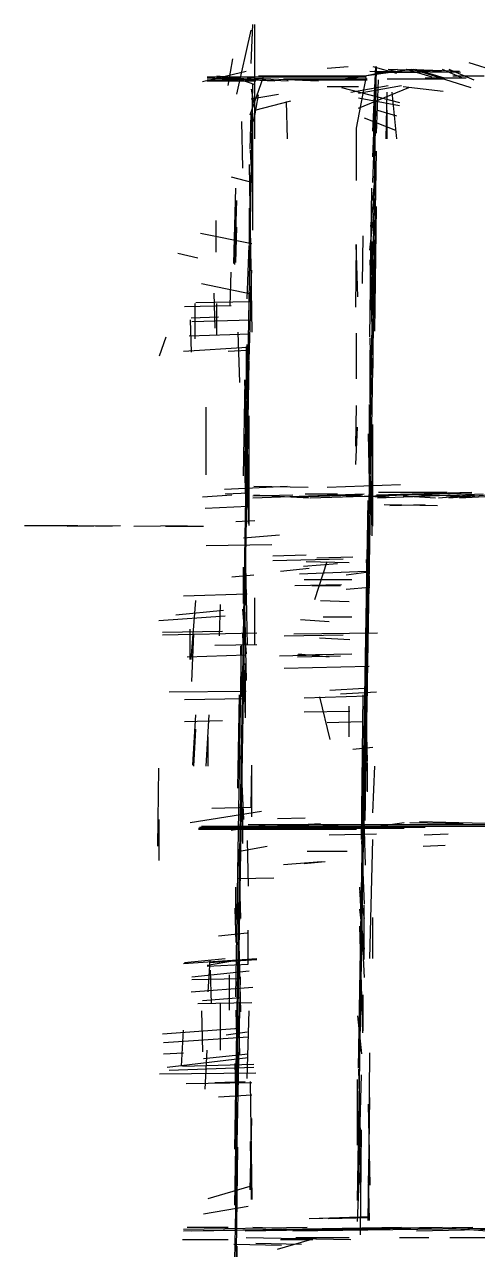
# Model space of a CAD drawing. Header units: metres. Extents: x 0.1 to 46.8, y -33.1 to 0.
# Drawn here: x 0.11 to 4.87, y -19.8 to -6.93 of the extents above; entities that cross this region are included whole.
import ezdxf

# ---------------------------------------------------------------- set-up
doc = ezdxf.new("R2010")
doc.units = ezdxf.units.M
doc.layers.add('Lines', color=7, linetype='Continuous')
doc.layers.add('Walls', color=2, linetype='Continuous')

msp = doc.modelspace()

# ---------------------------------------------------------------- linework, layer by layer
at = {"layer": 'Lines'}
for p, q in [((2.49, -7.34), (2.51, -6.93)), ((2.53, -8.13), (2.53, -6.93)), ((2.34, -7.66), (2.49, -6.99)), ((2.25, -7.57), (2.3, -7.29)), ((4.78, -7.33), (5.07, -7.42)), ((1.98, -7.53), (2.44, -7.42)), ((3.29, -7.39), (3.51, -7.37)), ((3.38, -7.51), (4.18, -7.4)), ((3.48, -7.51), (4.03, -7.4)), ((3.61, -19.28), (3.81, -7.37)), ((3.74, -7.42), (4.69, -7.43)), ((3.77, -8.05), (3.8, -7.37)), ((3.77, -7.37), (4.02, -7.44)), ((3.8, -7.43), (4.27, -7.43)), ((3.93, -7.4), (4.49, -7.42)), ((4.12, -7.4), (4.68, -7.42)), ((4.12, -7.4), (4.39, -7.48)), ((4.19, -7.4), (4.8, -7.59)), ((4.22, -7.4), (4.52, -7.49)), ((4.5, -7.4), (4.71, -7.49)), ((4.57, -7.4), (4.83, -7.51)), ((2.03, -7.48), (3.7, -7.48)), ((2.03, -7.49), (2.74, -7.52)), ((2.03, -7.51), (2.36, -7.51)), ((2.03, -7.52), (2.54, -7.52)), ((2.13, -7.47), (2.45, -7.5)), ((2.18, -7.49), (2.88, -7.52)), ((2.3, -7.48), (2.53, -7.56)), ((2.32, -18.74), (2.51, -7.55)), ((2.45, -7.49), (3.2, -7.52)), ((2.48, -7.88), (2.62, -7.48)), ((2.57, -7.47), (3.68, -7.47)), ((2.83, -7.5), (3.71, -7.5)), ((3.02, -7.51), (3.71, -7.51)), ((3.29, -7.58), (3.62, -7.58)), ((3.44, -7.59), (4.05, -7.75)), ((3.54, -7.64), (3.93, -7.57)), ((3.6, -8.02), (3.7, -7.49)), ((3.62, -7.65), (4.07, -7.57)), ((3.62, -7.81), (4.15, -7.59)), ((3.77, -8.32), (3.8, -7.57)), ((3.81, -8.07), (3.83, -7.51)), ((3.92, -7.5), (4.51, -7.5)), ((4.09, -7.58), (4.51, -7.63)), ((4.32, -7.49), (4.75, -7.49)), ((4.61, -7.47), (4.94, -7.47)), ((2.49, -7.61), (2.53, -7.82)), ((2.49, -7.71), (2.78, -7.66)), ((2.52, -7.95), (2.57, -7.67)), ((3.62, -7.7), (4.05, -7.78)), ((3.91, -8.13), (3.92, -7.64)), ((3.97, -7.64), (4.02, -8.13)), ((2.53, -7.83), (2.91, -7.73)), ((2.86, -7.74), (2.87, -8.13)), ((3.82, -7.83), (4.02, -7.89)), ((3.92, -8.13), (3.92, -7.83)), ((2.39, -7.95), (2.4, -8.44)), ((2.48, -8.24), (2.49, -7.87)), ((2.51, -9.09), (2.51, -7.86)), ((3.68, -7.91), (4.01, -8.04)), ((3.6, -8.57), (3.6, -8.01)), ((3.77, -8.59), (3.79, -8.03)), ((2.48, -8.25), (2.5, -8.58)), ((3.69, -15.29), (3.81, -8.26)), ((2.47, -8.4), (2.5, -10.16)), ((3.77, -8.78), (3.8, -8.46)), ((2.28, -8.53), (2.51, -8.59)), ((3.75, -9.05), (3.8, -8.57)), ((2.31, -9.44), (2.33, -8.65)), ((3.74, -10.21), (3.76, -8.65)), ((3.74, -9.3), (3.8, -8.74)), ((2.32, -9.45), (2.34, -8.78)), ((2.47, -8.86), (2.47, -9.24)), ((3.79, -10.15), (3.81, -8.84)), ((2.12, -8.99), (2.12, -9.32)), ((1.96, -9.12), (2.5, -9.23)), ((2.33, -9.43), (2.34, -9.06)), ((2.45, -9.81), (2.47, -9.25)), ((3.59, -9.9), (3.6, -9.24)), ((3.59, -9.24), (3.61, -9.79)), ((3.66, -9.65), (3.67, -9.15)), ((3.76, -9.21), (3.76, -9.77)), ((1.72, -9.33), (1.93, -9.38)), ((2.48, -9.84), (2.5, -9.51)), ((3.74, -9.4), (3.76, -10.11)), ((2.27, -9.88), (2.28, -9.53)), ((3.78, -9.97), (3.78, -9.55)), ((1.97, -9.65), (2.49, -9.76)), ((2.1, -9.75), (2.11, -10.12)), ((2.47, -10.45), (2.49, -9.75)), ((1.79, -9.89), (2.28, -9.88)), ((1.9, -9.86), (1.9, -10.23)), ((1.91, -9.85), (2.49, -9.84)), ((2.13, -10.19), (2.13, -9.86)), ((1.85, -10.03), (1.86, -10.37)), ((1.86, -10.01), (2.15, -10)), ((1.87, -10.05), (2.49, -10.03)), ((2.35, -10.16), (2.37, -10.69)), ((3.77, -10.12), (3.77, -10.54)), ((1.53, -10.41), (1.6, -10.21)), ((1.84, -10.2), (2.48, -10.18)), ((2.45, -10.72), (2.45, -10.29)), ((3.6, -10.65), (3.6, -10.17)), ((3.74, -10.22), (3.75, -10.68)), ((1.78, -10.36), (2.45, -10.32)), ((2.25, -10.36), (2.45, -10.35)), ((2.44, -10.31), (2.44, -10.87)), ((3.74, -10.35), (3.74, -10.91)), ((2.32, -19.33), (2.47, -10.46)), ((2.41, -11.67), (2.43, -10.66)), ((2.42, -10.66), (2.44, -11.29)), ((2.43, -11.58), (2.44, -10.88)), ((3.59, -11.36), (3.6, -10.93)), ((3.73, -10.92), (3.73, -11.48)), ((3.74, -10.92), (3.76, -12.3)), ((2.02, -11.66), (2.02, -10.95)), ((2.47, -12.19), (2.47, -11.04)), ((3.59, -11.55), (3.61, -11.16)), ((3.77, -12.2), (3.77, -11.13)), ((2.45, -11.3), (2.46, -12.17)), ((3.72, -11.23), (3.74, -12.07)), ((2.42, -11.41), (2.43, -11.86)), ((2.21, -11.81), (2.87, -11.78)), ((2.52, -11.78), (3.09, -11.79)), ((3.29, -11.79), (4.06, -11.76)), ((1.98, -11.89), (2.29, -11.87)), ((2.22, -11.86), (2.47, -11.85)), ((2.51, -11.9), (3.68, -11.86)), ((2.51, -11.88), (2.93, -11.87)), ((2.52, -11.87), (3.1, -11.9)), ((2.98, -11.89), (3.66, -11.87)), ((3.06, -11.86), (3.4, -11.86)), ((3.11, -11.9), (4.81, -11.85)), ((3.49, -11.88), (3.94, -11.89)), ((3.62, -17.89), (3.72, -11.93)), ((3.81, -11.87), (4.81, -11.84)), ((3.82, -11.9), (4.93, -11.86)), ((3.83, -11.84), (4.55, -11.84)), ((4.09, -11.88), (4.43, -11.9)), ((4.25, -11.87), (4.68, -11.88)), ((4.46, -11.9), (4.84, -11.87)), ((4.57, -11.9), (4.98, -11.87)), ((4.68, -11.9), (5.08, -11.88)), ((2.01, -12.01), (2.46, -11.99)), ((3.89, -11.97), (4.45, -11.98)), ((3.95, -11.98), (4.32, -11.97)), ((0.11, -12.19), (0.67, -12.19)), ((0.56, -12.2), (1.12, -12.19)), ((0.68, -12.19), (1.03, -12.2)), ((1.26, -12.2), (1.82, -12.19)), ((1.59, -12.2), (1.99, -12.2)), ((2.33, -12.15), (2.53, -12.14)), ((3.72, -12.17), (3.73, -12.83)), ((2.41, -12.32), (2.79, -12.29)), ((2.02, -12.4), (2.71, -12.39)), ((2.43, -12.44), (2.45, -13.45)), ((2.72, -12.51), (3.07, -12.5)), ((2.72, -12.56), (3.46, -12.54)), ((3.04, -12.62), (3.4, -12.59)), ((3.07, -12.57), (3.52, -12.58)), ((3.16, -12.97), (3.29, -12.57)), ((3.18, -12.53), (3.56, -12.52)), ((3.7, -12.55), (3.72, -13.01)), ((2.29, -12.73), (2.52, -12.71)), ((2.41, -13.01), (2.41, -12.63)), ((2.8, -12.67), (3.1, -12.64)), ((3, -12.7), (3.7, -12.67)), ((3.49, -12.71), (3.7, -12.68)), ((2.95, -12.82), (3.44, -12.81)), ((3.05, -12.76), (3.55, -12.76)), ((3.13, -12.82), (3.43, -12.82)), ((3.49, -12.86), (3.74, -12.84)), ((1.78, -12.93), (2.45, -12.91)), ((1.86, -13.6), (1.91, -12.98)), ((2.53, -13.45), (2.53, -12.95)), ((3.22, -12.98), (3.52, -12.99)), ((1.7, -13.13), (2.2, -13.08)), ((2.16, -13.35), (2.17, -13.02)), ((2.4, -13.07), (2.44, -13.54)), ((2.42, -13.02), (2.44, -13.82)), ((3.72, -13.41), (3.72, -13.02)), ((1.52, -13.19), (2.22, -13.14)), ((3.01, -13.18), (3.31, -13.2)), ((3.25, -13.15), (3.55, -13.15)), ((1.56, -13.31), (2.19, -13.3)), ((1.56, -13.34), (2.55, -13.32)), ((1.85, -13.6), (1.85, -13.28)), ((1.87, -13.83), (1.89, -13.33)), ((2.4, -13.32), (2.43, -14.21)), ((2.84, -13.35), (3.46, -13.34)), ((2.94, -13.33), (3.82, -13.32)), ((3.21, -13.37), (3.53, -13.39)), ((3.7, -13.31), (3.71, -13.98)), ((2.11, -13.45), (2.55, -13.44)), ((2.33, -17.14), (2.39, -13.45)), ((2.38, -13.46), (2.39, -13.99)), ((1.82, -13.57), (2.44, -13.55)), ((2.79, -13.56), (3.21, -13.55)), ((2.98, -13.55), (3.55, -13.54)), ((2.98, -13.57), (3.43, -13.56)), ((2.99, -13.54), (3.31, -13.57)), ((2.43, -13.64), (2.43, -14.17)), ((2.84, -13.69), (3.73, -13.67)), ((1.63, -13.94), (2.44, -13.93)), ((1.79, -14.02), (2.43, -14.01)), ((2.35, -14.95), (2.37, -13.97)), ((3.05, -14), (3.71, -13.98)), ((3.21, -13.99), (3.32, -14.44)), ((3.32, -13.92), (3.68, -13.9)), ((3.43, -13.96), (3.81, -13.94)), ((3.65, -15.49), (3.67, -13.97)), ((3.05, -14.15), (3.53, -14.14)), ((3.52, -14.41), (3.52, -14.09)), ((1.79, -14.25), (2.19, -14.24)), ((1.88, -14.71), (1.91, -14.18)), ((2.02, -14.72), (2.05, -14.18)), ((3.29, -14.26), (3.66, -14.25)), ((3.7, -14.26), (3.71, -14.67)), ((1.89, -14.72), (1.91, -14.33)), ((2.04, -14.72), (2.04, -14.41)), ((3.56, -14.54), (3.77, -14.52)), ((2.38, -14.61), (2.41, -15.28)), ((1.51, -15.56), (1.52, -14.74)), ((2.49, -15.15), (2.5, -14.71)), ((2.5, -15.25), (2.5, -14.75)), ((3.69, -15.13), (3.69, -14.7)), ((3.71, -14.68), (3.71, -14.99)), ((3.77, -15.21), (3.79, -14.72)), ((3.67, -15.03), (3.69, -15.76)), ((2.08, -15.16), (2.49, -15.15)), ((2.4, -15.16), (2.4, -15.53)), ((1.52, -15.28), (1.52, -15.71)), ((1.85, -15.31), (2.6, -15.19)), ((2.77, -15.27), (3.06, -15.26)), ((4.26, -15.3), (5.09, -15.32)), ((1.94, -15.37), (4.1, -15.37)), ((1.94, -15.38), (3.6, -15.38)), ((1.95, -15.36), (4.32, -15.36)), ((1.97, -15.35), (5.19, -15.35)), ((2.28, -15.39), (2.66, -15.33)), ((2.46, -15.33), (5.2, -15.33)), ((2.51, -15.36), (3.22, -15.32)), ((2.65, -15.36), (3.16, -15.33)), ((3.03, -15.36), (3.46, -15.33)), ((3.31, -15.44), (3.81, -15.43)), ((3.83, -15.35), (4.1, -15.31)), ((4.16, -15.31), (4.72, -15.32)), ((4.31, -15.44), (4.56, -15.43)), ((2.37, -15.61), (2.66, -15.56)), ((2.45, -15.5), (2.46, -15.98)), ((3.65, -15.5), (3.68, -16.17)), ((3.74, -16.74), (3.77, -15.49)), ((4.3, -15.56), (4.53, -15.55)), ((2.36, -15.59), (2.38, -16.32)), ((3.08, -15.61), (3.5, -15.61)), ((2.83, -15.75), (3.23, -15.72)), ((3.05, -15.74), (3.27, -15.72)), ((2.35, -15.9), (2.73, -15.89)), ((2.33, -16.33), (2.33, -15.99)), ((3.63, -15.99), (3.68, -16.94)), ((3.63, -16.04), (3.68, -16.32)), ((2.35, -16.16), (2.38, -17.3)), ((3.68, -16.75), (3.68, -16.18)), ((2.32, -16.21), (2.33, -16.57)), ((3.63, -16.22), (3.68, -16.64)), ((3.77, -16.74), (3.77, -16.31)), ((2.46, -16.8), (2.46, -16.44)), ((3.63, -16.4), (3.66, -17.52)), ((2.15, -16.5), (2.45, -16.47)), ((1.78, -16.79), (2.55, -16.74)), ((1.79, -16.78), (2.22, -16.74)), ((2.03, -16.81), (2.32, -16.76)), ((2.03, -16.82), (2.46, -16.8)), ((2.04, -17.09), (2.06, -16.76)), ((2.05, -16.78), (2.55, -16.75)), ((1.87, -16.93), (2.47, -16.87)), ((1.87, -16.96), (2.38, -16.95)), ((2.06, -16.86), (2.07, -17.21)), ((2.26, -16.91), (2.26, -17.28)), ((2.31, -20.5), (2.38, -16.93)), ((1.86, -17.09), (2.51, -17.04)), ((1.93, -17.21), (2.5, -17.2)), ((1.98, -17.18), (2.38, -17.15)), ((2.17, -17.7), (2.17, -17.21)), ((3.67, -17.5), (3.67, -17.12)), ((1.97, -17.29), (1.98, -17.72)), ((2.33, -17.28), (2.35, -18.13)), ((2.36, -17.34), (2.37, -17.75)), ((2.45, -18), (2.47, -17.29)), ((3.61, -17.34), (3.65, -17.74)), ((1.56, -17.53), (2.37, -17.47)), ((1.76, -17.87), (1.78, -17.49)), ((1.57, -17.62), (2.46, -17.56)), ((2.23, -17.54), (2.45, -17.51)), ((1.57, -17.74), (1.78, -17.73)), ((1.99, -17.79), (2.46, -17.74)), ((2.01, -18.11), (2.03, -17.7)), ((3.73, -18.55), (3.74, -17.73)), ((1.61, -17.88), (2.46, -17.78)), ((1.63, -17.91), (2.52, -17.88)), ((1.77, -17.87), (2.52, -17.85)), ((2.32, -17.84), (2.34, -18.68)), ((1.53, -17.95), (2.54, -17.94)), ((3.61, -18.7), (3.61, -18.01)), ((3.62, -17.9), (3.64, -18.72)), ((3.62, -19.1), (3.65, -17.96)), ((1.81, -18.05), (2.5, -18.04)), ((2.11, -18.04), (2.43, -18.03)), ((2.48, -18.03), (2.5, -19.27)), ((2.15, -18.19), (2.5, -18.17)), ((3.72, -19.49), (3.74, -18.2)), ((3.72, -18.27), (3.74, -19.12)), ((2.48, -19.17), (2.5, -18.42)), ((3.64, -19.64), (3.65, -18.54)), ((2.33, -20.32), (2.35, -18.72)), ((2.48, -18.66), (2.49, -19.27)), ((3.64, -19.1), (3.64, -18.73)), ((3.61, -19.5), (3.63, -18.99)), ((3.72, -19.02), (3.73, -19.49)), ((2.04, -19.26), (2.48, -19.13)), ((1.99, -19.42), (2.46, -19.34)), ((3.1, -19.47), (3.74, -19.45)), ((3.1, -19.47), (3.53, -19.46)), ((3.3, -19.47), (3.74, -19.46)), ((1.78, -19.6), (4.07, -19.56)), ((1.78, -19.58), (3.08, -19.56)), ((1.82, -19.56), (2.25, -19.56)), ((1.86, -19.6), (4.5, -19.56)), ((2.43, -19.6), (4.82, -19.56)), ((2.44, -19.67), (3.54, -19.69)), ((2.51, -19.56), (2.81, -19.57)), ((2.77, -19.79), (3.19, -19.67)), ((2.93, -19.6), (5.03, -19.57)), ((2.96, -19.67), (3.52, -19.67)), ((4.05, -19.67), (4.36, -19.67)), ((4.23, -19.6), (5.07, -19.58)), ((4.58, -19.67), (5.09, -19.67)), ((4.6, -19.57), (4.97, -19.6)), ((1.77, -19.69), (2.25, -19.69)), ((2.31, -19.74), (2.81, -19.75)), ((2.34, -19.76), (2.34, -20.06)), ((2.54, -19.73), (3.02, -19.74)), ((2.8, -19.69), (3.14, -19.69))]:
    msp.add_line(p, q, dxfattribs=at)
at = {"layer": 'Walls'}
for p, q in [((3.38, -7.51), (4.18, -7.4)), ((3.38, -7.51), (4.18, -7.4)), ((3.38, -7.51), (4.18, -7.4)), ((3.38, -7.51), (4.18, -7.4)), ((3.38, -7.51), (4.18, -7.4)), ((3.38, -7.51), (4.18, -7.4)), ((3.38, -7.51), (4.18, -7.4)), ((3.61, -19.28), (3.81, -7.37)), ((3.74, -7.42), (4.69, -7.43)), ((3.74, -7.42), (4.69, -7.43)), ((3.77, -8.05), (3.8, -7.37)), ((3.77, -8.05), (3.8, -7.37)), ((3.77, -8.05), (3.8, -7.37)), ((3.93, -7.4), (4.49, -7.42)), ((3.93, -7.4), (4.49, -7.42)), ((4.12, -7.4), (4.68, -7.42)), ((4.12, -7.4), (4.68, -7.42)), ((4.12, -7.4), (4.68, -7.42)), ((4.12, -7.4), (4.68, -7.42)), ((4.19, -7.4), (4.8, -7.59)), ((2.03, -7.48), (3.7, -7.48)), ((2.03, -7.48), (3.7, -7.48)), ((2.03, -7.48), (3.7, -7.48)), ((2.03, -7.48), (3.7, -7.48)), ((2.03, -7.48), (3.7, -7.48)), ((2.03, -7.48), (3.7, -7.48)), ((2.03, -7.49), (2.74, -7.52)), ((2.03, -7.49), (2.74, -7.52)), ((2.03, -7.49), (2.74, -7.52)), ((2.03, -7.52), (2.54, -7.52)), ((2.03, -7.52), (2.54, -7.52)), ((2.03, -7.52), (2.54, -7.52)), ((2.18, -7.49), (2.88, -7.52)), ((2.18, -7.49), (2.88, -7.52)), ((2.18, -7.49), (2.88, -7.52)), ((2.18, -7.49), (2.88, -7.52)), ((2.18, -7.49), (2.88, -7.52)), ((2.32, -18.74), (2.51, -7.55)), ((2.32, -18.74), (2.51, -7.55)), ((2.32, -18.74), (2.51, -7.55)), ((2.32, -18.74), (2.51, -7.55)), ((2.32, -18.74), (2.51, -7.55)), ((2.32, -18.74), (2.51, -7.55)), ((2.32, -18.74), (2.51, -7.55)), ((2.45, -7.49), (3.2, -7.52)), ((2.45, -7.49), (3.2, -7.52)), ((2.45, -7.49), (3.2, -7.52)), ((2.45, -7.49), (3.2, -7.52)), ((2.45, -7.49), (3.2, -7.52)), ((2.45, -7.49), (3.2, -7.52)), ((2.57, -7.47), (3.68, -7.47)), ((2.57, -7.47), (3.68, -7.47)), ((2.57, -7.47), (3.68, -7.47)), ((2.57, -7.47), (3.68, -7.47)), ((2.57, -7.47), (3.68, -7.47)), ((2.57, -7.47), (3.68, -7.47)), ((2.83, -7.5), (3.71, -7.5)), ((2.83, -7.5), (3.71, -7.5)), ((2.83, -7.5), (3.71, -7.5)), ((2.83, -7.5), (3.71, -7.5)), ((3.02, -7.51), (3.71, -7.51)), ((3.02, -7.51), (3.71, -7.51)), ((3.02, -7.51), (3.71, -7.51)), ((3.02, -7.51), (3.71, -7.51)), ((3.44, -7.59), (4.05, -7.75)), ((3.6, -8.02), (3.7, -7.49)), ((3.6, -8.02), (3.7, -7.49)), ((3.6, -8.02), (3.7, -7.49)), ((3.77, -8.32), (3.8, -7.57)), ((3.77, -8.32), (3.8, -7.57)), ((3.77, -8.32), (3.8, -7.57)), ((3.77, -8.32), (3.8, -7.57)), ((3.77, -8.32), (3.8, -7.57)), ((3.81, -8.07), (3.83, -7.51)), ((3.81, -8.07), (3.83, -7.51)), ((3.81, -8.07), (3.83, -7.51)), ((3.81, -8.07), (3.83, -7.51)), ((3.92, -7.5), (4.51, -7.5)), ((3.92, -7.5), (4.51, -7.5)), ((2.51, -9.09), (2.51, -7.86)), ((2.51, -9.09), (2.51, -7.86)), ((3.6, -8.57), (3.6, -8.01)), ((3.6, -8.57), (3.6, -8.01)), ((3.6, -8.57), (3.6, -8.01)), ((3.6, -8.57), (3.6, -8.01)), ((3.6, -8.57), (3.6, -8.01)), ((3.77, -8.59), (3.79, -8.03)), ((3.77, -8.59), (3.79, -8.03)), ((3.77, -8.59), (3.79, -8.03)), ((3.77, -8.59), (3.79, -8.03)), ((3.77, -8.59), (3.79, -8.03)), ((3.77, -8.59), (3.79, -8.03)), ((3.69, -15.29), (3.81, -8.26)), ((3.69, -15.29), (3.81, -8.26)), ((3.69, -15.29), (3.81, -8.26)), ((2.47, -8.4), (2.5, -10.16)), ((2.47, -8.4), (2.5, -10.16)), ((2.47, -8.4), (2.5, -10.16)), ((2.31, -9.44), (2.33, -8.65)), ((2.31, -9.44), (2.33, -8.65)), ((2.31, -9.44), (2.33, -8.65)), ((3.74, -10.21), (3.76, -8.65)), ((3.74, -10.21), (3.76, -8.65)), ((3.74, -10.21), (3.76, -8.65)), ((3.74, -10.21), (3.76, -8.65)), ((3.74, -9.3), (3.8, -8.74)), ((3.74, -9.3), (3.8, -8.74)), ((3.74, -9.3), (3.8, -8.74)), ((3.74, -9.3), (3.8, -8.74)), ((3.74, -9.3), (3.8, -8.74)), ((3.74, -9.3), (3.8, -8.74)), ((3.74, -9.3), (3.8, -8.74)), ((3.74, -9.3), (3.8, -8.74)), ((3.74, -9.3), (3.8, -8.74)), ((2.32, -9.45), (2.34, -8.78)), ((2.32, -9.45), (2.34, -8.78)), ((2.32, -9.45), (2.34, -8.78)), ((3.79, -10.15), (3.81, -8.84)), ((3.79, -10.15), (3.81, -8.84)), ((3.79, -10.15), (3.81, -8.84)), ((3.79, -10.15), (3.81, -8.84)), ((3.79, -10.15), (3.81, -8.84)), ((1.96, -9.12), (2.5, -9.23)), ((2.45, -9.81), (2.47, -9.25)), ((2.45, -9.81), (2.47, -9.25)), ((2.45, -9.81), (2.47, -9.25)), ((2.45, -9.81), (2.47, -9.25)), ((3.59, -9.9), (3.6, -9.24)), ((3.59, -9.24), (3.61, -9.79)), ((3.59, -9.9), (3.6, -9.24)), ((3.59, -9.9), (3.6, -9.24)), ((3.59, -9.9), (3.6, -9.24)), ((3.59, -9.9), (3.6, -9.24)), ((3.59, -9.9), (3.6, -9.24)), ((3.59, -9.24), (3.61, -9.79)), ((3.59, -9.24), (3.61, -9.79)), ((3.59, -9.24), (3.61, -9.79)), ((3.59, -9.24), (3.61, -9.79)), ((3.66, -9.65), (3.67, -9.15)), ((3.66, -9.65), (3.67, -9.15)), ((3.66, -9.65), (3.67, -9.15)), ((3.66, -9.65), (3.67, -9.15)), ((3.76, -9.21), (3.76, -9.77)), ((3.76, -9.21), (3.76, -9.77)), ((3.76, -9.21), (3.76, -9.77)), ((3.76, -9.21), (3.76, -9.77)), ((3.74, -9.4), (3.76, -10.11)), ((3.74, -9.4), (3.76, -10.11)), ((3.74, -9.4), (3.76, -10.11)), ((3.74, -9.4), (3.76, -10.11)), ((3.74, -9.4), (3.76, -10.11)), ((3.74, -9.4), (3.76, -10.11)), ((3.74, -9.4), (3.76, -10.11)), ((1.97, -9.65), (2.49, -9.76)), ((2.47, -10.45), (2.49, -9.75)), ((2.47, -10.45), (2.49, -9.75)), ((2.47, -10.45), (2.49, -9.75)), ((1.91, -9.85), (2.49, -9.84)), ((1.91, -9.85), (2.49, -9.84)), ((1.91, -9.85), (2.49, -9.84)), ((1.87, -10.05), (2.49, -10.03)), ((1.87, -10.05), (2.49, -10.03)), ((1.87, -10.05), (2.49, -10.03)), ((2.35, -10.16), (2.37, -10.69)), ((2.35, -10.16), (2.37, -10.69)), ((2.35, -10.16), (2.37, -10.69)), ((2.35, -10.16), (2.37, -10.69)), ((1.84, -10.2), (2.48, -10.18)), ((1.84, -10.2), (2.48, -10.18)), ((1.84, -10.2), (2.48, -10.18)), ((1.78, -10.36), (2.45, -10.32)), ((1.78, -10.36), (2.45, -10.32)), ((1.78, -10.36), (2.45, -10.32)), ((2.44, -10.31), (2.44, -10.87)), ((2.44, -10.31), (2.44, -10.87)), ((2.44, -10.31), (2.44, -10.87)), ((2.44, -10.31), (2.44, -10.87)), ((2.44, -10.31), (2.44, -10.87)), ((3.74, -10.35), (3.74, -10.91)), ((2.32, -19.33), (2.47, -10.46)), ((2.32, -19.33), (2.47, -10.46)), ((2.32, -19.33), (2.47, -10.46)), ((2.32, -19.33), (2.47, -10.46)), ((2.41, -11.67), (2.43, -10.66)), ((2.41, -11.67), (2.43, -10.66)), ((2.41, -11.67), (2.43, -10.66)), ((2.41, -11.67), (2.43, -10.66)), ((2.41, -11.67), (2.43, -10.66)), ((2.41, -11.67), (2.43, -10.66)), ((2.42, -10.66), (2.44, -11.29)), ((2.42, -10.66), (2.44, -11.29)), ((2.42, -10.66), (2.44, -11.29)), ((2.42, -10.66), (2.44, -11.29)), ((2.42, -10.66), (2.44, -11.29)), ((2.42, -10.66), (2.44, -11.29)), ((2.42, -10.66), (2.44, -11.29)), ((2.43, -11.58), (2.44, -10.88)), ((2.43, -11.58), (2.44, -10.88)), ((2.43, -11.58), (2.44, -10.88)), ((2.43, -11.58), (2.44, -10.88)), ((2.43, -11.58), (2.44, -10.88)), ((3.73, -10.92), (3.73, -11.48)), ((3.73, -10.92), (3.73, -11.48)), ((3.73, -10.92), (3.73, -11.48)), ((3.73, -10.92), (3.73, -11.48)), ((3.73, -10.92), (3.73, -11.48)), ((3.74, -10.92), (3.76, -12.3)), ((3.74, -10.92), (3.76, -12.3)), ((2.02, -11.66), (2.02, -10.95)), ((2.02, -11.66), (2.02, -10.95)), ((2.02, -11.66), (2.02, -10.95)), ((2.02, -11.66), (2.02, -10.95)), ((2.02, -11.66), (2.02, -10.95)), ((2.47, -12.19), (2.47, -11.04)), ((2.47, -12.19), (2.47, -11.04)), ((2.47, -12.19), (2.47, -11.04)), ((2.47, -12.19), (2.47, -11.04)), ((3.77, -12.2), (3.77, -11.13)), ((2.45, -11.3), (2.46, -12.17)), ((2.45, -11.3), (2.46, -12.17)), ((2.45, -11.3), (2.46, -12.17)), ((2.45, -11.3), (2.46, -12.17)), ((3.72, -11.23), (3.74, -12.07)), ((2.21, -11.81), (2.87, -11.78)), ((2.21, -11.81), (2.87, -11.78)), ((2.21, -11.81), (2.87, -11.78)), ((2.21, -11.81), (2.87, -11.78)), ((2.21, -11.81), (2.87, -11.78)), ((2.52, -11.78), (3.09, -11.79)), ((2.52, -11.78), (3.09, -11.79)), ((2.52, -11.78), (3.09, -11.79)), ((2.52, -11.78), (3.09, -11.79)), ((3.29, -11.79), (4.06, -11.76)), ((3.29, -11.79), (4.06, -11.76)), ((3.29, -11.79), (4.06, -11.76)), ((3.29, -11.79), (4.06, -11.76)), ((3.29, -11.79), (4.06, -11.76)), ((3.29, -11.79), (4.06, -11.76)), ((3.29, -11.79), (4.06, -11.76)), ((2.51, -11.9), (3.68, -11.86)), ((2.51, -11.9), (3.68, -11.86)), ((2.51, -11.9), (3.68, -11.86)), ((2.51, -11.9), (3.68, -11.86)), ((2.51, -11.9), (3.68, -11.86)), ((2.51, -11.9), (3.68, -11.86)), ((2.52, -11.87), (3.1, -11.9)), ((2.52, -11.87), (3.1, -11.9)), ((2.52, -11.87), (3.1, -11.9)), ((2.52, -11.87), (3.1, -11.9)), ((2.52, -11.87), (3.1, -11.9)), ((2.98, -11.89), (3.66, -11.87)), ((2.98, -11.89), (3.66, -11.87)), ((2.98, -11.89), (3.66, -11.87)), ((2.98, -11.89), (3.66, -11.87)), ((2.98, -11.89), (3.66, -11.87)), ((2.98, -11.89), (3.66, -11.87)), ((2.98, -11.89), (3.66, -11.87)), ((3.11, -11.9), (4.81, -11.85)), ((3.11, -11.9), (4.81, -11.85)), ((3.11, -11.9), (4.81, -11.85)), ((3.11, -11.9), (4.81, -11.85)), ((3.11, -11.9), (4.81, -11.85)), ((3.11, -11.9), (4.81, -11.85)), ((3.62, -17.89), (3.72, -11.93)), ((3.62, -17.89), (3.72, -11.93)), ((3.81, -11.87), (4.81, -11.84)), ((3.81, -11.87), (4.81, -11.84)), ((3.81, -11.87), (4.81, -11.84)), ((3.82, -11.9), (4.93, -11.86)), ((3.82, -11.9), (4.93, -11.86)), ((3.82, -11.9), (4.93, -11.86)), ((3.82, -11.9), (4.93, -11.86)), ((3.83, -11.84), (4.55, -11.84)), ((3.83, -11.84), (4.55, -11.84)), ((3.83, -11.84), (4.55, -11.84)), ((3.89, -11.97), (4.45, -11.98)), ((3.89, -11.97), (4.45, -11.98)), ((3.89, -11.97), (4.45, -11.98)), ((3.89, -11.97), (4.45, -11.98)), ((0.11, -12.19), (0.67, -12.19)), ((0.56, -12.2), (1.12, -12.19)), ((0.56, -12.2), (1.12, -12.19)), ((1.26, -12.2), (1.82, -12.19)), ((3.72, -12.17), (3.73, -12.83)), ((2.02, -12.4), (2.71, -12.39)), ((2.02, -12.4), (2.71, -12.39)), ((2.02, -12.4), (2.71, -12.39)), ((2.02, -12.4), (2.71, -12.39)), ((2.02, -12.4), (2.71, -12.39)), ((2.43, -12.44), (2.45, -13.45)), ((2.43, -12.44), (2.45, -13.45)), ((2.43, -12.44), (2.45, -13.45)), ((2.43, -12.44), (2.45, -13.45)), ((2.43, -12.44), (2.45, -13.45)), ((2.72, -12.56), (3.46, -12.54)), ((2.72, -12.56), (3.46, -12.54)), ((2.72, -12.56), (3.46, -12.54)), ((2.72, -12.56), (3.46, -12.54)), ((2.72, -12.56), (3.46, -12.54)), ((2.72, -12.56), (3.46, -12.54)), ((2.72, -12.56), (3.46, -12.54)), ((3, -12.7), (3.7, -12.67)), ((3, -12.7), (3.7, -12.67)), ((3, -12.7), (3.7, -12.67)), ((3.05, -12.76), (3.55, -12.76)), ((3.05, -12.76), (3.55, -12.76)), ((3.05, -12.76), (3.55, -12.76)), ((3.05, -12.76), (3.55, -12.76)), ((1.78, -12.93), (2.45, -12.91)), ((1.78, -12.93), (2.45, -12.91)), ((1.78, -12.93), (2.45, -12.91)), ((1.78, -12.93), (2.45, -12.91)), ((1.78, -12.93), (2.45, -12.91)), ((1.78, -12.93), (2.45, -12.91)), ((1.86, -13.6), (1.91, -12.98)), ((1.86, -13.6), (1.91, -12.98)), ((1.86, -13.6), (1.91, -12.98)), ((1.86, -13.6), (1.91, -12.98)), ((1.86, -13.6), (1.91, -12.98)), ((1.86, -13.6), (1.91, -12.98)), ((1.86, -13.6), (1.91, -12.98)), ((2.53, -13.45), (2.53, -12.95)), ((2.53, -13.45), (2.53, -12.95)), ((2.53, -13.45), (2.53, -12.95)), ((2.53, -13.45), (2.53, -12.95)), ((2.53, -13.45), (2.53, -12.95)), ((2.53, -13.45), (2.53, -12.95)), ((2.53, -13.45), (2.53, -12.95)), ((1.7, -13.13), (2.2, -13.08)), ((1.7, -13.13), (2.2, -13.08)), ((1.7, -13.13), (2.2, -13.08)), ((1.7, -13.13), (2.2, -13.08)), ((2.42, -13.02), (2.44, -13.82)), ((2.42, -13.02), (2.44, -13.82)), ((2.42, -13.02), (2.44, -13.82)), ((2.42, -13.02), (2.44, -13.82)), ((2.42, -13.02), (2.44, -13.82)), ((2.42, -13.02), (2.44, -13.82)), ((2.42, -13.02), (2.44, -13.82)), ((2.42, -13.02), (2.44, -13.82)), ((1.52, -13.19), (2.22, -13.14)), ((1.52, -13.19), (2.22, -13.14)), ((1.52, -13.19), (2.22, -13.14)), ((1.52, -13.19), (2.22, -13.14)), ((1.56, -13.31), (2.19, -13.3)), ((1.56, -13.31), (2.19, -13.3)), ((1.56, -13.31), (2.19, -13.3)), ((1.56, -13.31), (2.19, -13.3)), ((1.56, -13.31), (2.19, -13.3)), ((1.56, -13.31), (2.19, -13.3)), ((1.56, -13.34), (2.55, -13.32)), ((1.56, -13.34), (2.55, -13.32)), ((1.56, -13.34), (2.55, -13.32)), ((1.56, -13.34), (2.55, -13.32)), ((1.56, -13.34), (2.55, -13.32)), ((1.56, -13.34), (2.55, -13.32)), ((1.56, -13.34), (2.55, -13.32)), ((1.87, -13.83), (1.89, -13.33)), ((1.87, -13.83), (1.89, -13.33)), ((1.87, -13.83), (1.89, -13.33)), ((1.87, -13.83), (1.89, -13.33)), ((1.87, -13.83), (1.89, -13.33)), ((1.87, -13.83), (1.89, -13.33)), ((1.87, -13.83), (1.89, -13.33)), ((2.4, -13.32), (2.43, -14.21)), ((2.4, -13.32), (2.43, -14.21)), ((2.4, -13.32), (2.43, -14.21)), ((2.4, -13.32), (2.43, -14.21)), ((2.4, -13.32), (2.43, -14.21)), ((2.4, -13.32), (2.43, -14.21)), ((2.4, -13.32), (2.43, -14.21)), ((2.84, -13.35), (3.46, -13.34)), ((2.84, -13.35), (3.46, -13.34)), ((2.84, -13.35), (3.46, -13.34)), ((2.84, -13.35), (3.46, -13.34)), ((2.84, -13.35), (3.46, -13.34)), ((2.84, -13.35), (3.46, -13.34)), ((2.84, -13.35), (3.46, -13.34)), ((2.94, -13.33), (3.82, -13.32)), ((2.94, -13.33), (3.82, -13.32)), ((2.94, -13.33), (3.82, -13.32)), ((2.94, -13.33), (3.82, -13.32)), ((2.94, -13.33), (3.82, -13.32)), ((2.94, -13.33), (3.82, -13.32)), ((3.7, -13.31), (3.71, -13.98)), ((2.33, -17.14), (2.39, -13.45)), ((2.33, -17.14), (2.39, -13.45)), ((2.33, -17.14), (2.39, -13.45)), ((2.33, -17.14), (2.39, -13.45)), ((2.38, -13.46), (2.39, -13.99)), ((2.38, -13.46), (2.39, -13.99)), ((2.38, -13.46), (2.39, -13.99)), ((2.38, -13.46), (2.39, -13.99)), ((2.38, -13.46), (2.39, -13.99)), ((2.38, -13.46), (2.39, -13.99)), ((2.38, -13.46), (2.39, -13.99)), ((2.38, -13.46), (2.39, -13.99)), ((1.82, -13.57), (2.44, -13.55)), ((1.82, -13.57), (2.44, -13.55)), ((1.82, -13.57), (2.44, -13.55)), ((1.82, -13.57), (2.44, -13.55)), ((1.82, -13.57), (2.44, -13.55)), ((1.82, -13.57), (2.44, -13.55)), ((1.82, -13.57), (2.44, -13.55)), ((2.98, -13.55), (3.55, -13.54)), ((2.98, -13.55), (3.55, -13.54)), ((2.98, -13.55), (3.55, -13.54)), ((2.98, -13.55), (3.55, -13.54)), ((2.43, -13.64), (2.43, -14.17)), ((2.43, -13.64), (2.43, -14.17)), ((2.43, -13.64), (2.43, -14.17)), ((2.43, -13.64), (2.43, -14.17)), ((2.43, -13.64), (2.43, -14.17)), ((2.43, -13.64), (2.43, -14.17)), ((2.43, -13.64), (2.43, -14.17)), ((2.43, -13.64), (2.43, -14.17)), ((2.84, -13.69), (3.73, -13.67)), ((2.84, -13.69), (3.73, -13.67)), ((2.84, -13.69), (3.73, -13.67)), ((1.63, -13.94), (2.44, -13.93)), ((1.63, -13.94), (2.44, -13.93)), ((1.63, -13.94), (2.44, -13.93)), ((1.63, -13.94), (2.44, -13.93)), ((1.79, -14.02), (2.43, -14.01)), ((1.79, -14.02), (2.43, -14.01)), ((1.79, -14.02), (2.43, -14.01)), ((2.35, -14.95), (2.37, -13.97)), ((2.35, -14.95), (2.37, -13.97)), ((2.35, -14.95), (2.37, -13.97)), ((2.35, -14.95), (2.37, -13.97)), ((2.35, -14.95), (2.37, -13.97)), ((2.35, -14.95), (2.37, -13.97)), ((2.35, -14.95), (2.37, -13.97)), ((2.35, -14.95), (2.37, -13.97)), ((3.05, -14), (3.71, -13.98)), ((3.05, -14), (3.71, -13.98)), ((3.05, -14), (3.71, -13.98)), ((3.05, -14), (3.71, -13.98)), ((3.65, -15.49), (3.67, -13.97)), ((3.65, -15.49), (3.67, -13.97)), ((1.88, -14.71), (1.91, -14.18)), ((1.88, -14.71), (1.91, -14.18)), ((1.88, -14.71), (1.91, -14.18)), ((1.88, -14.71), (1.91, -14.18)), ((2.02, -14.72), (2.05, -14.18)), ((2.02, -14.72), (2.05, -14.18)), ((2.02, -14.72), (2.05, -14.18)), ((2.02, -14.72), (2.05, -14.18)), ((2.02, -14.72), (2.05, -14.18)), ((2.02, -14.72), (2.05, -14.18)), ((2.38, -14.61), (2.41, -15.28)), ((2.38, -14.61), (2.41, -15.28)), ((2.38, -14.61), (2.41, -15.28)), ((2.38, -14.61), (2.41, -15.28)), ((2.5, -15.25), (2.5, -14.75)), ((2.5, -15.25), (2.5, -14.75)), ((2.5, -15.25), (2.5, -14.75)), ((3.67, -15.03), (3.69, -15.76)), ((3.67, -15.03), (3.69, -15.76)), ((3.67, -15.03), (3.69, -15.76)), ((3.67, -15.03), (3.69, -15.76)), ((1.85, -15.31), (2.6, -15.19)), ((1.85, -15.31), (2.6, -15.19)), ((1.85, -15.31), (2.6, -15.19)), ((4.26, -15.3), (5.09, -15.32)), ((1.94, -15.37), (4.1, -15.37)), ((1.94, -15.37), (4.1, -15.37)), ((1.94, -15.37), (4.1, -15.37)), ((1.94, -15.37), (4.1, -15.37)), ((1.94, -15.38), (3.6, -15.38)), ((1.94, -15.38), (3.6, -15.38)), ((1.94, -15.38), (3.6, -15.38)), ((1.94, -15.38), (3.6, -15.38)), ((1.95, -15.36), (4.32, -15.36)), ((1.95, -15.36), (4.32, -15.36)), ((1.95, -15.36), (4.32, -15.36)), ((1.95, -15.36), (4.32, -15.36)), ((1.95, -15.36), (4.32, -15.36)), ((1.95, -15.36), (4.32, -15.36)), ((1.97, -15.35), (5.19, -15.35)), ((1.97, -15.35), (5.19, -15.35)), ((1.97, -15.35), (5.19, -15.35)), ((1.97, -15.35), (5.19, -15.35)), ((1.97, -15.35), (5.19, -15.35)), ((2.46, -15.33), (5.2, -15.33)), ((2.46, -15.33), (5.2, -15.33)), ((2.46, -15.33), (5.2, -15.33)), ((2.46, -15.33), (5.2, -15.33)), ((2.51, -15.36), (3.22, -15.32)), ((2.51, -15.36), (3.22, -15.32)), ((2.51, -15.36), (3.22, -15.32)), ((2.51, -15.36), (3.22, -15.32)), ((2.51, -15.36), (3.22, -15.32)), ((2.65, -15.36), (3.16, -15.33)), ((2.65, -15.36), (3.16, -15.33)), ((2.65, -15.36), (3.16, -15.33)), ((2.65, -15.36), (3.16, -15.33)), ((3.31, -15.44), (3.81, -15.43)), ((3.31, -15.44), (3.81, -15.43)), ((3.31, -15.44), (3.81, -15.43)), ((3.31, -15.44), (3.81, -15.43)), ((3.31, -15.44), (3.81, -15.43)), ((3.31, -15.44), (3.81, -15.43)), ((4.16, -15.31), (4.72, -15.32)), ((4.16, -15.31), (4.72, -15.32)), ((3.65, -15.5), (3.68, -16.17)), ((3.65, -15.5), (3.68, -16.17)), ((3.65, -15.5), (3.68, -16.17)), ((3.65, -15.5), (3.68, -16.17)), ((3.74, -16.74), (3.77, -15.49)), ((3.74, -16.74), (3.77, -15.49)), ((3.74, -16.74), (3.77, -15.49)), ((3.74, -16.74), (3.77, -15.49)), ((2.36, -15.59), (2.38, -16.32)), ((2.36, -15.59), (2.38, -16.32)), ((3.63, -15.99), (3.68, -16.94)), ((3.63, -15.99), (3.68, -16.94)), ((3.63, -15.99), (3.68, -16.94)), ((2.35, -16.16), (2.38, -17.3)), ((3.68, -16.75), (3.68, -16.18)), ((3.68, -16.75), (3.68, -16.18)), ((3.68, -16.75), (3.68, -16.18)), ((3.63, -16.4), (3.66, -17.52)), ((3.63, -16.4), (3.66, -17.52)), ((1.78, -16.79), (2.55, -16.74)), ((1.78, -16.79), (2.55, -16.74)), ((1.78, -16.79), (2.55, -16.74)), ((1.78, -16.79), (2.55, -16.74)), ((2.05, -16.78), (2.55, -16.75)), ((2.05, -16.78), (2.55, -16.75)), ((2.05, -16.78), (2.55, -16.75)), ((2.05, -16.78), (2.55, -16.75)), ((1.87, -16.93), (2.47, -16.87)), ((1.87, -16.93), (2.47, -16.87)), ((1.87, -16.93), (2.47, -16.87)), ((1.87, -16.93), (2.47, -16.87)), ((1.87, -16.93), (2.47, -16.87)), ((1.87, -16.96), (2.38, -16.95)), ((1.87, -16.96), (2.38, -16.95)), ((1.87, -16.96), (2.38, -16.95)), ((1.87, -16.96), (2.38, -16.95)), ((1.87, -16.96), (2.38, -16.95)), ((2.31, -20.5), (2.38, -16.93)), ((2.31, -20.5), (2.38, -16.93)), ((2.31, -20.5), (2.38, -16.93)), ((2.31, -20.5), (2.38, -16.93)), ((1.86, -17.09), (2.51, -17.04)), ((1.86, -17.09), (2.51, -17.04)), ((1.86, -17.09), (2.51, -17.04)), ((1.86, -17.09), (2.51, -17.04)), ((1.86, -17.09), (2.51, -17.04)), ((1.86, -17.09), (2.51, -17.04)), ((1.86, -17.09), (2.51, -17.04)), ((1.93, -17.21), (2.5, -17.2)), ((1.93, -17.21), (2.5, -17.2)), ((1.93, -17.21), (2.5, -17.2)), ((1.93, -17.21), (2.5, -17.2)), ((1.93, -17.21), (2.5, -17.2)), ((1.93, -17.21), (2.5, -17.2)), ((1.93, -17.21), (2.5, -17.2)), ((1.93, -17.21), (2.5, -17.2)), ((1.93, -17.21), (2.5, -17.2)), ((1.93, -17.21), (2.5, -17.2)), ((2.33, -17.28), (2.35, -18.13)), ((2.45, -18), (2.47, -17.29)), ((1.56, -17.53), (2.37, -17.47)), ((1.56, -17.53), (2.37, -17.47)), ((1.56, -17.53), (2.37, -17.47)), ((1.56, -17.53), (2.37, -17.47)), ((1.56, -17.53), (2.37, -17.47)), ((1.56, -17.53), (2.37, -17.47)), ((1.56, -17.53), (2.37, -17.47)), ((1.56, -17.53), (2.37, -17.47)), ((1.56, -17.53), (2.37, -17.47)), ((1.56, -17.53), (2.37, -17.47)), ((1.57, -17.62), (2.46, -17.56)), ((1.57, -17.62), (2.46, -17.56)), ((1.57, -17.62), (2.46, -17.56)), ((1.57, -17.62), (2.46, -17.56)), ((1.57, -17.62), (2.46, -17.56)), ((1.57, -17.62), (2.46, -17.56)), ((1.57, -17.62), (2.46, -17.56)), ((1.57, -17.62), (2.46, -17.56)), ((1.57, -17.62), (2.46, -17.56)), ((3.73, -18.55), (3.74, -17.73)), ((3.73, -18.55), (3.74, -17.73)), ((3.73, -18.55), (3.74, -17.73)), ((3.73, -18.55), (3.74, -17.73)), ((3.73, -18.55), (3.74, -17.73)), ((1.61, -17.88), (2.46, -17.78)), ((1.61, -17.88), (2.46, -17.78)), ((1.61, -17.88), (2.46, -17.78)), ((1.61, -17.88), (2.46, -17.78)), ((1.61, -17.88), (2.46, -17.78)), ((1.63, -17.91), (2.52, -17.88)), ((1.63, -17.91), (2.52, -17.88)), ((1.63, -17.91), (2.52, -17.88)), ((1.63, -17.91), (2.52, -17.88)), ((1.77, -17.87), (2.52, -17.85)), ((1.77, -17.87), (2.52, -17.85)), ((1.77, -17.87), (2.52, -17.85)), ((1.77, -17.87), (2.52, -17.85)), ((1.77, -17.87), (2.52, -17.85)), ((2.32, -17.84), (2.34, -18.68)), ((2.32, -17.84), (2.34, -18.68)), ((2.32, -17.84), (2.34, -18.68)), ((2.32, -17.84), (2.34, -18.68)), ((2.32, -17.84), (2.34, -18.68)), ((2.32, -17.84), (2.34, -18.68)), ((1.53, -17.95), (2.54, -17.94)), ((1.53, -17.95), (2.54, -17.94)), ((1.53, -17.95), (2.54, -17.94)), ((1.53, -17.95), (2.54, -17.94)), ((3.61, -18.7), (3.61, -18.01)), ((3.61, -18.7), (3.61, -18.01)), ((3.61, -18.7), (3.61, -18.01)), ((3.61, -18.7), (3.61, -18.01)), ((3.61, -18.7), (3.61, -18.01)), ((3.62, -17.9), (3.64, -18.72)), ((3.62, -17.9), (3.64, -18.72)), ((3.62, -17.9), (3.64, -18.72)), ((3.62, -17.9), (3.64, -18.72)), ((3.62, -17.9), (3.64, -18.72)), ((3.62, -19.1), (3.65, -17.96)), ((3.62, -19.1), (3.65, -17.96)), ((3.62, -19.1), (3.65, -17.96)), ((3.62, -19.1), (3.65, -17.96)), ((3.62, -19.1), (3.65, -17.96)), ((3.62, -19.1), (3.65, -17.96)), ((3.62, -19.1), (3.65, -17.96)), ((1.81, -18.05), (2.5, -18.04)), ((1.81, -18.05), (2.5, -18.04)), ((1.81, -18.05), (2.5, -18.04)), ((1.81, -18.05), (2.5, -18.04)), ((1.81, -18.05), (2.5, -18.04)), ((1.81, -18.05), (2.5, -18.04)), ((2.48, -18.03), (2.5, -19.27)), ((2.48, -18.03), (2.5, -19.27)), ((2.48, -18.03), (2.5, -19.27)), ((3.72, -19.49), (3.74, -18.2)), ((3.72, -19.49), (3.74, -18.2)), ((3.72, -19.49), (3.74, -18.2)), ((3.72, -19.49), (3.74, -18.2)), ((3.72, -19.49), (3.74, -18.2)), ((3.72, -19.49), (3.74, -18.2)), ((3.72, -18.27), (3.74, -19.12)), ((3.72, -18.27), (3.74, -19.12)), ((3.72, -18.27), (3.74, -19.12)), ((3.72, -18.27), (3.74, -19.12)), ((3.72, -18.27), (3.74, -19.12)), ((3.72, -18.27), (3.74, -19.12)), ((2.48, -19.17), (2.5, -18.42)), ((2.48, -19.17), (2.5, -18.42)), ((2.48, -19.17), (2.5, -18.42)), ((2.48, -19.17), (2.5, -18.42)), ((3.64, -19.64), (3.65, -18.54)), ((3.64, -19.64), (3.65, -18.54)), ((3.64, -19.64), (3.65, -18.54)), ((3.64, -19.64), (3.65, -18.54)), ((3.64, -19.64), (3.65, -18.54)), ((3.64, -19.64), (3.65, -18.54)), ((2.33, -20.32), (2.35, -18.72)), ((2.33, -20.32), (2.35, -18.72)), ((2.33, -20.32), (2.35, -18.72)), ((2.48, -18.66), (2.49, -19.27)), ((2.48, -18.66), (2.49, -19.27)), ((2.48, -18.66), (2.49, -19.27)), ((2.48, -18.66), (2.49, -19.27)), ((2.48, -18.66), (2.49, -19.27)), ((3.61, -19.5), (3.63, -18.99)), ((3.61, -19.5), (3.63, -18.99)), ((3.61, -19.5), (3.63, -18.99)), ((3.61, -19.5), (3.63, -18.99)), ((3.1, -19.47), (3.74, -19.45)), ((3.1, -19.47), (3.74, -19.45)), ((3.1, -19.47), (3.74, -19.45)), ((3.1, -19.47), (3.74, -19.45)), ((3.1, -19.47), (3.74, -19.45)), ((3.1, -19.47), (3.74, -19.45)), ((1.78, -19.58), (3.08, -19.56)), ((1.78, -19.6), (4.07, -19.56)), ((1.78, -19.58), (3.08, -19.56)), ((1.78, -19.6), (4.07, -19.56)), ((1.78, -19.58), (3.08, -19.56)), ((1.78, -19.6), (4.07, -19.56)), ((1.78, -19.6), (4.07, -19.56)), ((1.78, -19.6), (4.07, -19.56)), ((1.78, -19.6), (4.07, -19.56)), ((1.78, -19.58), (3.08, -19.56)), ((1.86, -19.6), (4.5, -19.56)), ((1.86, -19.6), (4.5, -19.56)), ((1.86, -19.6), (4.5, -19.56)), ((1.86, -19.6), (4.5, -19.56)), ((1.86, -19.6), (4.5, -19.56)), ((1.86, -19.6), (4.5, -19.56)), ((2.43, -19.6), (4.82, -19.56)), ((2.43, -19.6), (4.82, -19.56)), ((2.43, -19.6), (4.82, -19.56)), ((2.43, -19.6), (4.82, -19.56)), ((2.43, -19.6), (4.82, -19.56)), ((2.43, -19.6), (4.82, -19.56)), ((2.44, -19.67), (3.54, -19.69)), ((2.44, -19.67), (3.54, -19.69)), ((2.44, -19.67), (3.54, -19.69)), ((2.44, -19.67), (3.54, -19.69)), ((2.44, -19.67), (3.54, -19.69)), ((2.44, -19.67), (3.54, -19.69)), ((2.93, -19.6), (5.03, -19.57)), ((2.93, -19.6), (5.03, -19.57)), ((2.93, -19.6), (5.03, -19.57)), ((2.93, -19.6), (5.03, -19.57)), ((2.96, -19.67), (3.52, -19.67)), ((2.96, -19.67), (3.52, -19.67)), ((2.96, -19.67), (3.52, -19.67)), ((2.96, -19.67), (3.52, -19.67)), ((2.96, -19.67), (3.52, -19.67)), ((2.96, -19.67), (3.52, -19.67)), ((4.23, -19.6), (5.07, -19.58)), ((4.23, -19.6), (5.07, -19.58)), ((4.58, -19.67), (5.09, -19.67)), ((4.58, -19.67), (5.09, -19.67)), ((4.58, -19.67), (5.09, -19.67)), ((2.31, -19.74), (2.81, -19.75)), ((2.31, -19.74), (2.81, -19.75)), ((2.31, -19.74), (2.81, -19.75)), ((2.31, -19.74), (2.81, -19.75)), ((2.31, -19.74), (2.81, -19.75))]:
    msp.add_line(p, q, dxfattribs=at)

doc.saveas('drawing.dxf')
